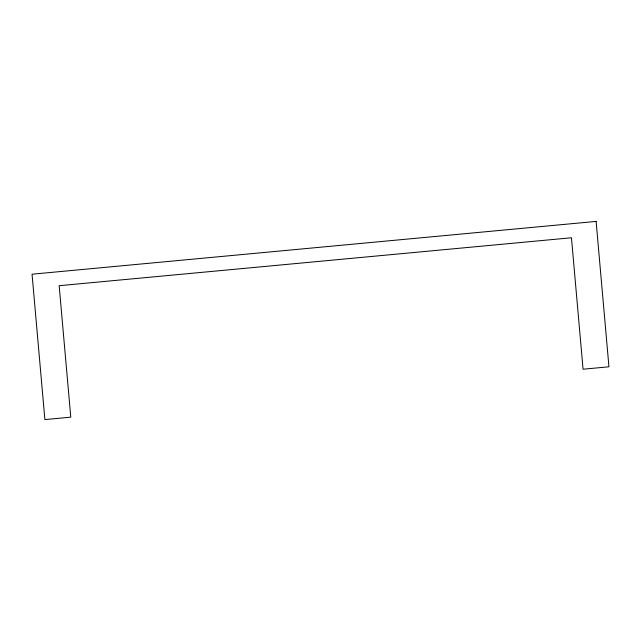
<?xml version="1.0" encoding="UTF-8"?>
<svg xmlns="http://www.w3.org/2000/svg" width="641" height="641" viewBox="0 0 641 641"><rect width="100%" height="100%" fill="white"/><g stroke="black" fill="none" stroke-linecap="round" stroke-linejoin="round"><path stroke-width="0.96" d="M596.114 221.417L32.05 274.204L44.886 419.583L70.774 417.163L59.164 285.702L571.46 237.763L583.07 369.216L608.95 366.796L596.114 221.417"/></g></svg>
